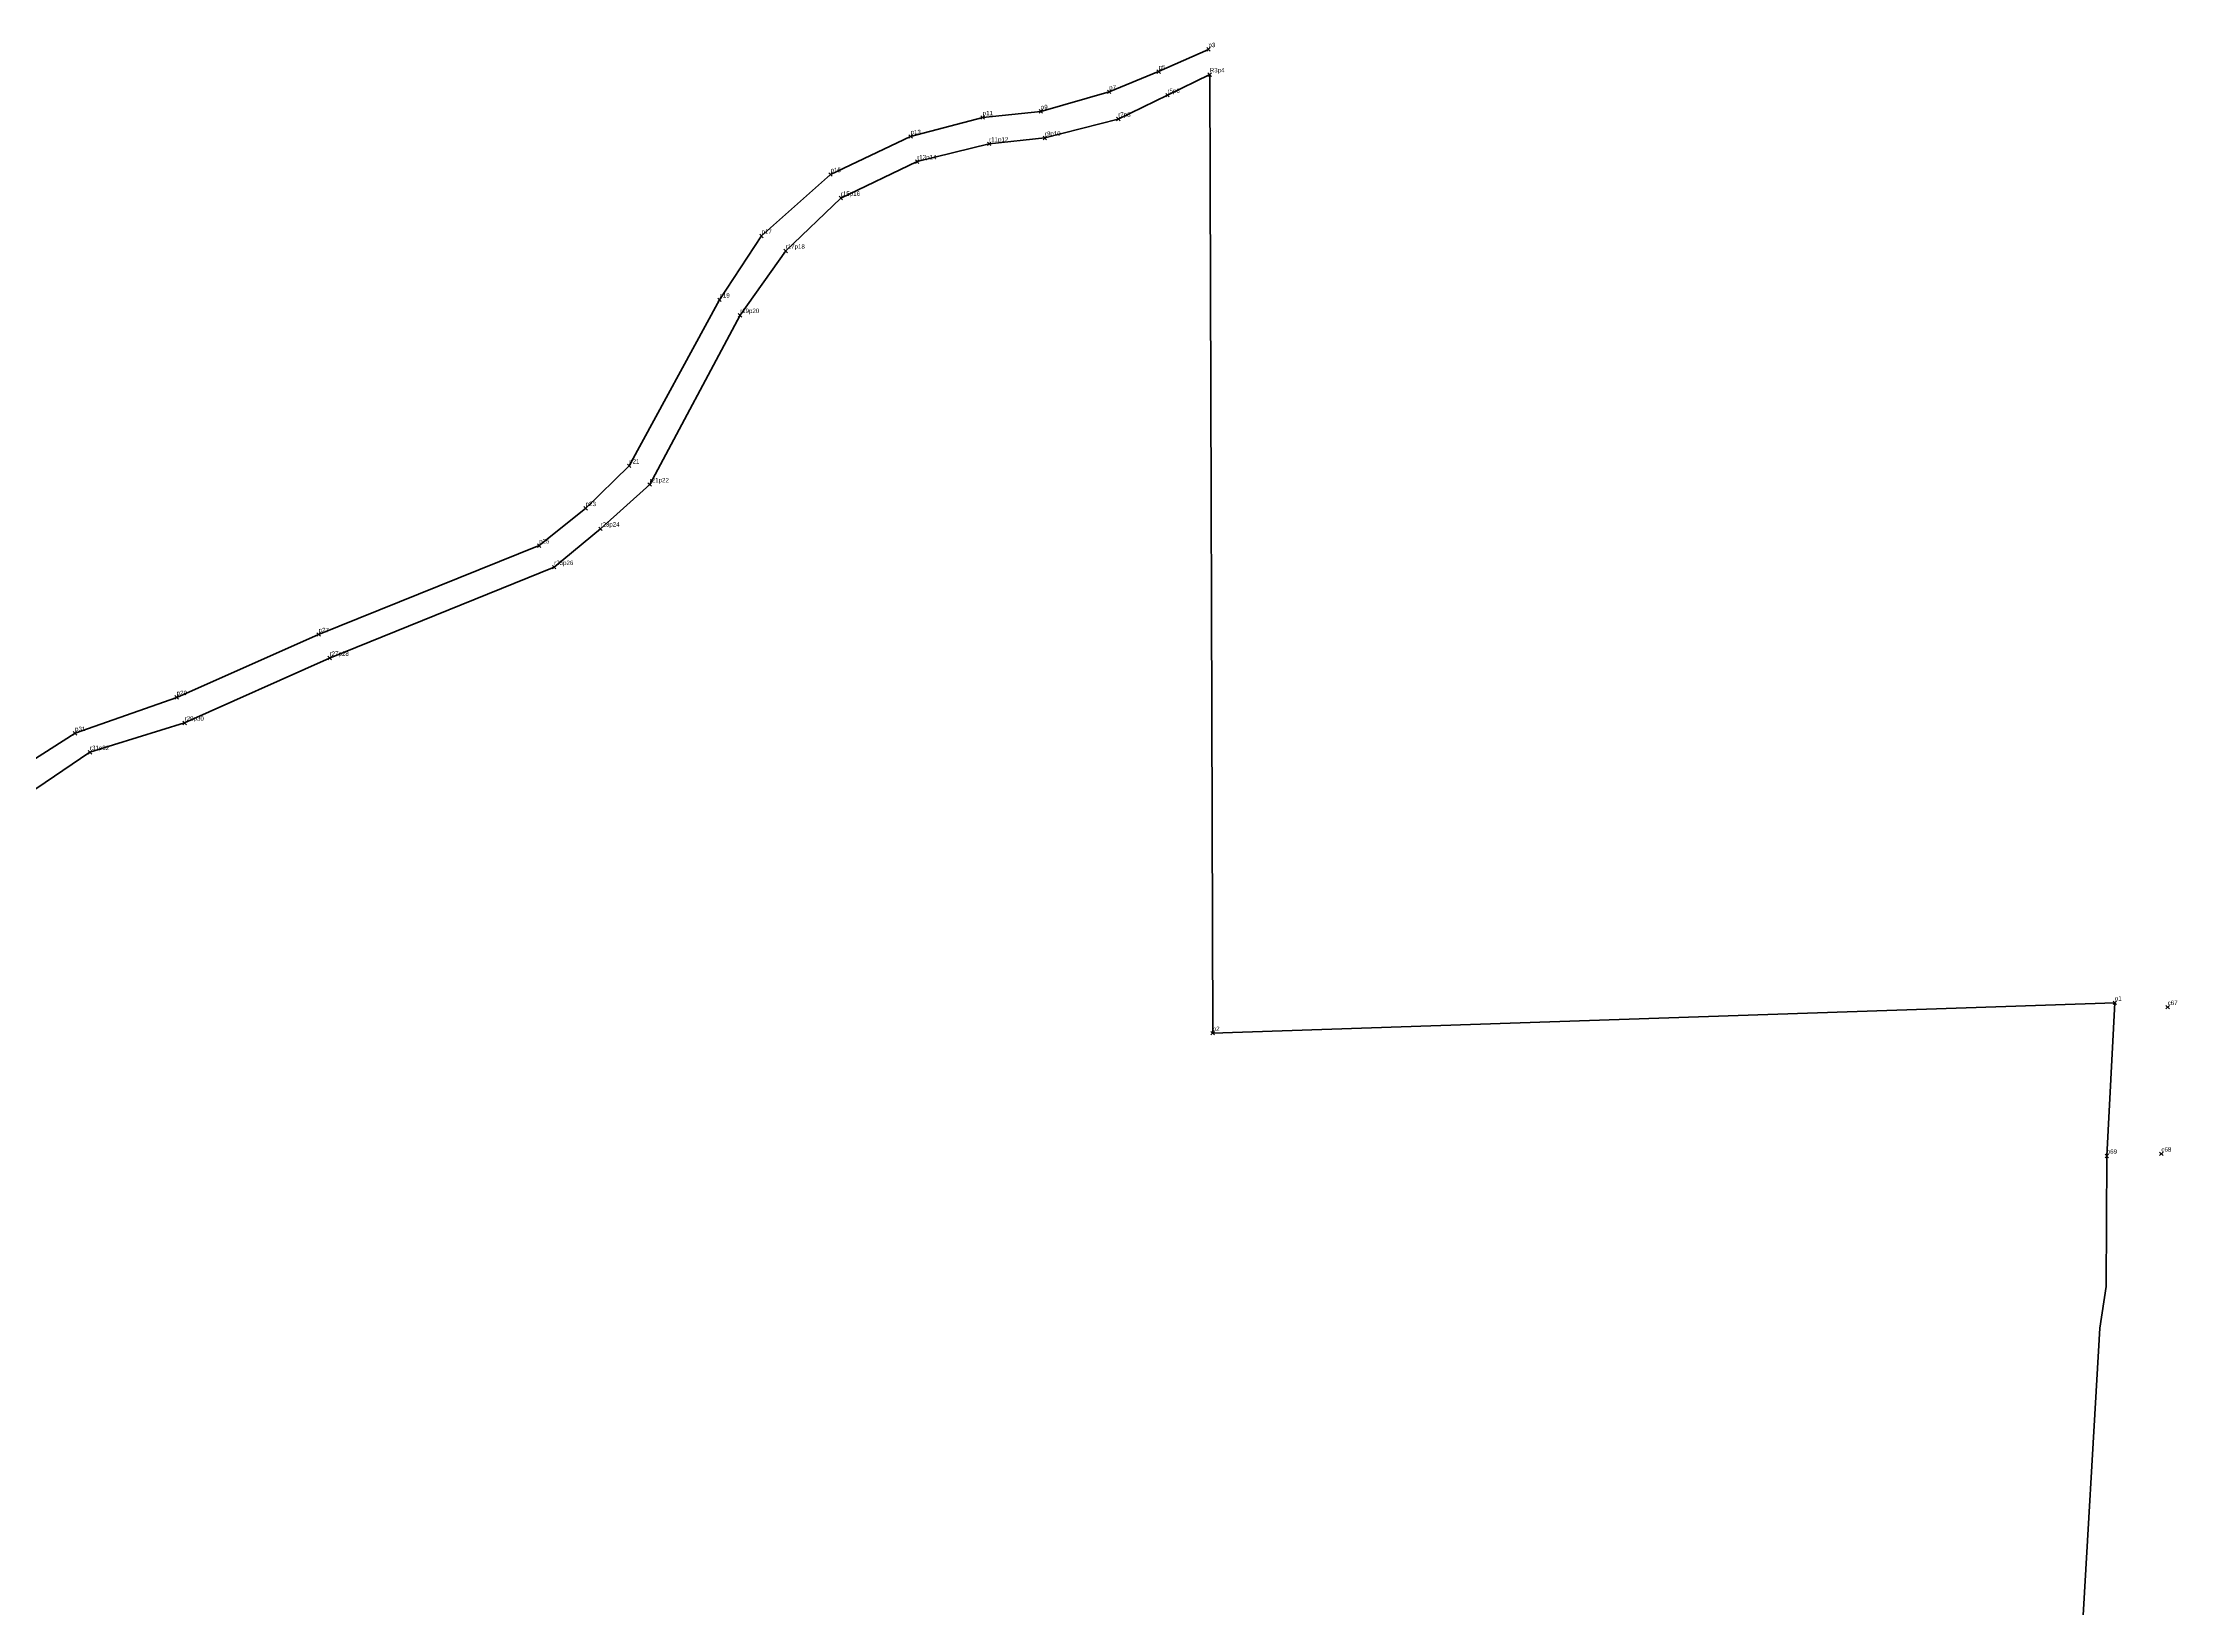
# Model space of a CAD drawing. Header units: millimetres. Extents: x 613315 to 613715, y 1315444 to 1315799.
# Drawn here: x 613473.1 to 613715.2, y 1315621.4 to 1315799 of the extents above; entities that cross this region are included whole.
import ezdxf

# ---------------------------------------------------------------- set-up
doc = ezdxf.new("R2010")
doc.units = ezdxf.units.MM
doc.header["$PDMODE"] = 3
doc.header["$PDSIZE"] = 0.2
doc.layers.get('0').update_dxf_attribs({"color": 1, "linetype": 'CONTINUOUS', "lineweight": 100})
doc.layers.add('Point', color=5, linetype='CONTINUOUS', lineweight=100)
doc.layers.add('Point_Name', color=1, linetype='CONTINUOUS', lineweight=100)
doc.styles.get("Standard").update_dxf_attribs({"font": 'arial.ttf', "width": 0.65})

msp = doc.modelspace()

# ---------------------------------------------------------------- linework, layer by layer
at = {"color": 4, "elevation": 74.11}
msp.add_lwpolyline([(613605.34, 1315798.27), (613599.69, 1315795.75), (613594.08, 1315793.45), (613586.33, 1315791.23), (613579.74, 1315790.54), (613571.56, 1315788.39), (613562.48, 1315784.08), (613554.65, 1315777.1), (613549.88, 1315769.85), (613539.64, 1315751.02), (613534.7, 1315746.19), (613529.43, 1315741.96), (613504.42, 1315731.88), (613488.32, 1315724.74), (613476.79, 1315720.66), (613466.7, 1315714.26)], dxfattribs=at)
at = {"color": 3, "elevation": 73.54}
for points in [[(613605.49, 1315795.41), (613600.69, 1315793.07), (613595.11, 1315790.37), (613586.79, 1315788.22), (613580.47, 1315787.55), (613572.31, 1315785.54), (613563.65, 1315781.4), (613557.39, 1315775.4), (613552.22, 1315768.1), (613541.97, 1315748.89), (613536.38, 1315743.87), (613531.13, 1315739.51), (613505.66, 1315729.2), (613489.22, 1315721.84), (613478.48, 1315718.51), (613468.35, 1315711.63)], [(613708.15, 1315690.08), (613605.83, 1315686.63), (613605.49, 1315795.41)], [(613657.55, 1315447.2), (613662.75, 1315456.57), (613666.62, 1315461.72), (613670.75, 1315467.51), (613680.14, 1315482.1), (613694.54, 1315509.03), (613696.84, 1315524.23), (613700.46, 1315559.42), (613700.47, 1315562.5), (613701.23, 1315571.44), (613701.51, 1315573.57), (613702.53, 1315584.37), (613701.83, 1315586.88), (613702.39, 1315590.25), (613703.62, 1315611.34), (613704.29, 1315616), (613706.45, 1315653.15), (613707.17, 1315657.89), (613707.23, 1315672.7), (613708.15, 1315690.08), (613605.83, 1315686.63), (613605.83, 1315686.63)]]:
    msp.add_lwpolyline(points, dxfattribs=at)
at = {"layer": 'Point'}
for p in [(613605.34, 1315798.27, 74.11), (613594.08, 1315793.45, 75.38), (613599.69, 1315795.75, 74.98), (613605.49, 1315795.41, 74.84), (613586.33, 1315791.23, 74.92), (613600.69, 1315793.07, 75.46), (613579.74, 1315790.54, 74.66), (613595.11, 1315790.37, 75.22), (613571.56, 1315788.39, 74.22), (613580.47, 1315787.55, 75.08), (613586.79, 1315788.22, 75.31), (613562.48, 1315784.08, 74.91), (613572.31, 1315785.54, 75.48), (613563.65, 1315781.4, 74.63), (613554.65, 1315777.1, 75.12), (613557.39, 1315775.4, 74.42), (613549.88, 1315769.85, 74.79), (613552.22, 1315768.1, 74.64), (613539.64, 1315751.02, 74.59), (613541.97, 1315748.89, 74.45), (613534.7, 1315746.19, 74.55), (613536.38, 1315743.87, 74.51), (613529.43, 1315741.96, 75.02), (613531.13, 1315739.51, 74.59), (613504.42, 1315731.88, 74.88), (613505.66, 1315729.2, 75.08), (613488.32, 1315724.74, 74.1), (613489.22, 1315721.84, 75.33), (613476.79, 1315720.66, 73.52), (613478.48, 1315718.51, 73.96), (613708.15, 1315690.08, 73.54), (613714.14, 1315689.58, 72.75), (613605.83, 1315686.63, 73.4), (613707.23, 1315672.7, 73.05), (613713.43, 1315672.94, 72.82)]:
    msp.add_point(p, dxfattribs=at)

# ---------------------------------------------------------------- texts
at = {"layer": 'Point_Name'}
for s, p in [('p3', (613605.34, 1315798.52)), ('p5', (613599.69, 1315796)), ('R3p4', (613605.49, 1315795.66)), ('p7', (613594.08, 1315793.7)), ('r5p6', (613600.69, 1315793.32)), ('p11', (613579.74, 1315790.79)), ('p9', (613586.33, 1315791.48)), ('p13', (613571.56, 1315788.64)), ('r9p10', (613586.79, 1315788.47)), ('r7p8', (613595.11, 1315790.62)), ('r11p12', (613580.47, 1315787.8)), ('p15', (613562.48, 1315784.33)), ('r13p14', (613572.31, 1315785.79)), ('r15p16', (613563.65, 1315781.65)), ('p17', (613554.65, 1315777.35)), ('r17p18', (613557.39, 1315775.65)), ('p19', (613549.88, 1315770.1)), ('r19p20', (613552.22, 1315768.35)), ('p21', (613539.64, 1315751.27)), ('r21p22', (613541.97, 1315749.14)), ('p23', (613534.7, 1315746.44)), ('r23p24', (613536.38, 1315744.12)), ('p25', (613529.43, 1315742.21)), ('r25p26', (613531.13, 1315739.76)), ('p27', (613504.42, 1315732.13)), ('r27p28', (613505.66, 1315729.45)), ('p29', (613488.32, 1315724.99)), ('p31', (613476.79, 1315720.91)), ('r29p30', (613489.22, 1315722.09)), ('r31p32', (613478.48, 1315718.76)), ('p1', (613708.15, 1315690.33)), ('c67', (613714.14, 1315689.83)), ('p2', (613605.83, 1315686.88)), ('p69', (613707.23, 1315672.95)), ('c68', (613713.43, 1315673.19))]:
    msp.add_text(s, height=0.5, dxfattribs=at).set_placement(p)

doc.saveas('drawing.dxf')
